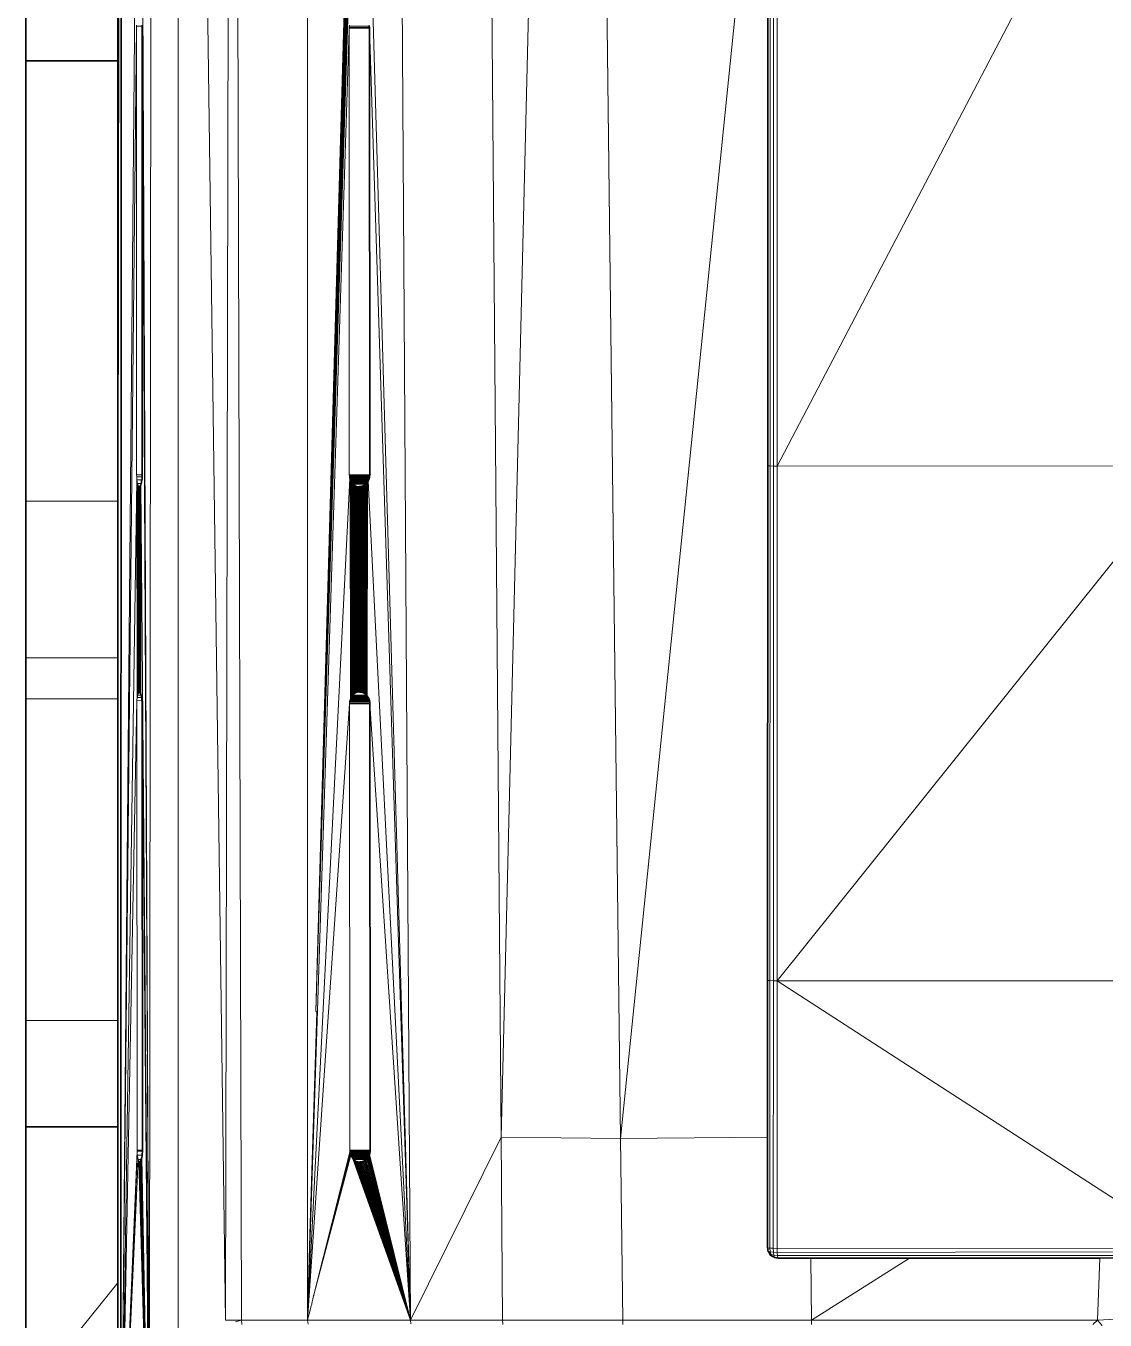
# Model space of a CAD drawing. Header units: inches. Extents: x 1 to 101, y 1 to 36.
# Drawn here: x 77.55 to 82.14, y 9.95 to 15.46 of the extents above; entities that cross this region are included whole.
import ezdxf

# ---------------------------------------------------------------- set-up
doc = ezdxf.new("R2010")
doc.units = ezdxf.units.IN
doc.header["$MEASUREMENT"] = 0
doc.layers.add('Default', color=7, linetype='Continuous')

msp = doc.modelspace()

# ---------------------------------------------------------------- linework, layer by layer
at = {"layer": 'Default', "color": 8, "lineweight": 0, "true_color": 0x7b7b7b, "transparency": 33554687}
for p, q in [((78.0745, 9.2099), (78.0899, 24.8144)), ((78.1973, 24.8144), (78.1974, 9.0087))]:
    msp.add_line(p, q, dxfattribs=at).dxf.unprotected_set("ltscale", 0)
at = {"layer": 'Default', "color": 251, "lineweight": 0, "true_color": 0x676767, "transparency": 33554687}
for p, q in [((78.0899, 24.8144), (78.0745, 9.2099)), ((78.0745, 9.2099), (78.0432, 16.4043)), ((78.0432, 16.4043), (78.0745, 9.2099)), ((78.0437, 15.4621), (78.0434, 15.4667)), ((78.0434, 13.5523), (78.0443, 15.4523)), ((78.0434, 13.5523), (78.0443, 15.4523)), ((78.0443, 15.4523), (78.0437, 15.4621)), ((78.0745, 9.2099), (78.0443, 15.4523)), ((78.0443, 15.4523), (78.0745, 9.2099)), ((78.0443, 15.4523), (78.0745, 9.2099)), ((78.0374, 12.6217), (78.0375, 13.5094)), ((78.0375, 13.5094), (78.0391, 13.5157)), ((78.0375, 13.5094), (78.0391, 13.5157)), ((78.0745, 9.2099), (78.0375, 13.5094)), ((78.0375, 13.5094), (78.0745, 9.2099)), ((78.0745, 9.2099), (78.0375, 13.5094)), ((78.0391, 13.5157), (78.0407, 13.5183)), ((78.0391, 13.5157), (78.0407, 13.5183)), ((78.0407, 13.5212), (78.0415, 13.5271)), ((78.0407, 13.5212), (78.0415, 13.5271)), ((78.0407, 13.5183), (78.0407, 13.5212)), ((78.0407, 13.5183), (78.0407, 13.5212)), ((78.0415, 13.5271), (78.0425, 13.529)), ((78.0415, 13.5271), (78.0425, 13.529)), ((78.042, 13.5303), (78.0434, 13.5336)), ((78.042, 13.5303), (78.0434, 13.5336)), ((78.0425, 13.529), (78.042, 13.5303)), ((78.0425, 13.529), (78.042, 13.5303)), ((78.0432, 13.5442), (78.0434, 13.5459)), ((78.0432, 13.5442), (78.0434, 13.5459)), ((78.0434, 13.5336), (78.0432, 13.5442)), ((78.0434, 13.5336), (78.0432, 13.5442)), ((78.0434, 13.5459), (78.0434, 13.5523)), ((78.0434, 13.5459), (78.0434, 13.5523)), ((78.0386, 12.6177), (78.0374, 12.6217)), ((78.0396, 12.6147), (78.0386, 12.6177)), ((78.0399, 12.6136), (78.0396, 12.6147)), ((78.0409, 12.6084), (78.0399, 12.6136)), ((78.0417, 12.6042), (78.0409, 12.6084)), ((78.0419, 12.6024), (78.0417, 12.6042)), ((78.0427, 12.5924), (78.0419, 12.6024)), ((78.0435, 12.5823), (78.0427, 12.5924)), ((78.0435, 12.5773), (78.0435, 12.5823)), ((78.0437, 12.5543), (78.0435, 12.5773)), ((78.0745, 9.0087), (78.0437, 12.5543))]:
    msp.add_line(p, q, dxfattribs=at).dxf.unprotected_set("ltscale", 0)
at = {"layer": 'Default', "color": 7, "lineweight": 15, "ltscale": 5.289577, "transparency": 33554687}
for p, q in [((78.0745, 9.2099), (78.0899, 24.8144)), ((78.1973, 24.8144), (78.1974, 9.0087)), ((78.3979, 9.9536), (78.4276, 24.8144)), ((78.4662, 9.9537), (78.4276, 24.8144)), ((78.7484, 24.8144), (78.7475, 9.9537)), ((79.1856, 9.9537), (79.0932, 24.8144)), ((79.572, 10.7327), (79.4587, 24.8144)), ((79.9126, 24.8144), (80.0804, 10.7274)), ((80.7168, 16.9472), (80.7168, 13.5901)), ((80.7308, 16.9472), (80.7309, 13.5898)), ((80.7471, 13.5898), (80.7469, 16.9472)), ((80.0804, 10.7274), (80.7074, 16.8838)), ((80.7074, 16.8838), (80.7084, 13.5905)), ((78.0194, 16.41), (77.9535, 9.0087)), ((78.0745, 9.2099), (78.0432, 16.4043)), ((78.9279, 16.4057), (78.7833, 11.2692)), ((78.7833, 11.2692), (78.9298, 16.4016)), ((78.932, 16.3978), (78.7833, 11.2692)), ((78.9345, 16.3942), (78.7833, 11.2692)), ((78.7833, 11.2692), (78.9373, 16.3909)), ((78.9403, 16.3879), (78.7833, 11.2692)), ((78.9436, 16.3852), (78.7833, 11.2692)), ((78.9471, 16.3829), (78.7833, 11.2692)), ((79.1856, 9.9537), (79.0014, 16.3966)), ((77.9535, 9.0087), (78.0193, 15.462)), ((78.0193, 15.462), (78.0196, 15.4667)), ((78.0437, 15.4621), (78.0193, 15.462)), ((78.0202, 13.5523), (78.0193, 15.462)), ((78.0443, 15.4523), (78.0745, 9.2099)), ((78.7475, 9.9537), (78.9243, 15.4466)), ((78.9245, 15.4573), (78.9243, 15.4513)), ((79.0112, 15.4523), (78.9243, 15.4513)), ((78.9243, 15.4466), (78.9243, 15.4513)), ((78.9243, 15.4466), (78.9255, 13.5523)), ((78.9251, 15.462), (78.9245, 15.4573)), ((78.9245, 15.4573), (79.0109, 15.4573)), ((78.926, 15.4667), (78.9251, 15.462)), ((78.9251, 15.462), (79.0103, 15.462)), ((79.0112, 15.4523), (79.1856, 9.9537)), ((80.7084, 13.5905), (80.7069, 13.5909)), ((80.7077, 11.3997), (80.7084, 13.5905)), ((80.7084, 13.5905), (80.7168, 13.5901)), ((80.7164, 11.399), (80.7168, 13.5901)), ((80.7168, 13.5901), (80.7309, 13.5898)), ((80.7307, 11.3986), (80.7309, 13.5898)), ((80.7309, 13.5898), (80.7471, 13.5898)), ((80.7471, 13.5898), (82.5046, 13.5904)), ((80.7471, 11.3985), (80.7471, 13.5898)), ((78.0212, 13.5307), (77.9535, 9.0087)), ((78.0204, 13.5442), (78.0202, 13.5523)), ((78.0202, 13.5523), (78.0434, 13.5523)), ((78.0212, 13.5307), (78.0204, 13.5442)), ((78.0204, 13.5442), (78.0432, 13.5442)), ((78.0238, 13.5159), (78.0212, 13.5307)), ((78.0212, 13.5307), (78.042, 13.5303)), ((78.0226, 12.6043), (78.0212, 13.5307)), ((78.0284, 13.5044), (78.0238, 13.5159)), ((78.0238, 13.5159), (78.0391, 13.5157)), ((78.0246, 12.6148), (78.0238, 13.5159)), ((78.0272, 12.6225), (78.0284, 13.5044)), ((78.0327, 13.5026), (78.0284, 13.5044)), ((78.0327, 13.5026), (78.031, 12.6271)), ((78.0334, 12.6271), (78.0327, 13.5026)), ((78.0374, 12.6217), (78.0345, 13.5038)), ((78.0374, 12.6217), (78.0375, 13.5094)), ((78.0745, 9.2099), (78.0375, 13.5094)), ((78.9282, 13.535), (78.7475, 9.9537)), ((78.9255, 13.5523), (78.9257, 13.5474)), ((78.9255, 13.5523), (79.0124, 13.5523)), ((78.9257, 13.5474), (78.9261, 13.5442)), ((78.9257, 13.5474), (79.0122, 13.5474)), ((78.9261, 13.5442), (78.9269, 13.5395)), ((78.9261, 13.5442), (79.0118, 13.5442)), ((78.9269, 13.5395), (78.9282, 13.535)), ((78.9269, 13.5395), (79.0109, 13.5395)), ((78.9282, 13.535), (78.9298, 13.5307)), ((78.9282, 13.535), (79.0097, 13.535)), ((78.9298, 13.5307), (78.9317, 13.5266)), ((78.931, 12.6003), (78.9298, 13.5307)), ((78.9298, 13.5307), (79.0081, 13.5307)), ((78.933, 12.6043), (78.9317, 13.5266)), ((78.9317, 13.5266), (78.9339, 13.5228)), ((78.9317, 13.5266), (79.0062, 13.5266)), ((78.9353, 12.6081), (78.9339, 13.5228)), ((78.9339, 13.5228), (78.9364, 13.5192)), ((78.9339, 13.5228), (79.004, 13.5228)), ((78.9379, 12.6116), (78.9364, 13.5192)), ((78.9364, 13.5192), (78.9392, 13.5159)), ((78.9364, 13.5192), (79.0014, 13.5192)), ((78.9392, 13.5159), (78.9422, 13.5129)), ((78.9408, 12.6148), (78.9392, 13.5159)), ((78.9392, 13.5159), (78.9987, 13.5159)), ((78.9439, 12.6177), (78.9422, 13.5129)), ((78.9422, 13.5129), (78.9455, 13.5102)), ((78.9422, 13.5129), (78.9956, 13.5129)), ((78.9472, 12.6203), (78.9455, 13.5102)), ((78.9455, 13.5102), (78.949, 13.5079)), ((78.9508, 12.6225), (78.949, 13.5079)), ((78.949, 13.5079), (78.9527, 13.506)), ((78.9545, 12.6243), (78.9527, 13.506)), ((78.9527, 13.506), (78.9565, 13.5044)), ((78.9565, 13.5044), (78.9606, 13.5033)), ((78.9584, 12.6257), (78.9565, 13.5044)), ((78.9606, 13.5033), (78.9647, 13.5026)), ((78.9625, 12.6267), (78.9606, 13.5033)), ((78.9647, 13.5026), (78.969, 13.5023)), ((78.9653, 12.6271), (78.9647, 13.5026)), ((78.9696, 12.6273), (78.969, 13.5023)), ((78.9733, 13.5026), (78.9738, 12.6271)), ((78.976, 13.503), (78.978, 12.6264)), ((78.9801, 13.504), (78.982, 12.6253)), ((78.984, 13.5054), (78.9859, 12.6237)), ((78.9878, 13.5072), (78.9896, 12.6218)), ((78.9913, 13.5094), (78.993, 12.6194)), ((78.9947, 13.512), (78.9963, 12.6168)), ((78.9978, 13.5149), (78.9984, 12.6148)), ((79.0006, 13.5181), (79.0012, 12.6116)), ((79.0032, 13.5216), (79.0012, 12.6116)), ((79.1856, 9.9537), (79.0056, 13.5253)), ((77.5487, 13.4408), (77.9399, 13.4408)), ((77.9399, 12.7726), (77.5487, 12.7726)), ((78.0246, 12.6148), (78.0272, 12.6225)), ((78.0272, 12.6225), (78.031, 12.6271)), ((78.0272, 12.6225), (78.0374, 12.6217)), ((78.0272, 12.6225), (78.0368, 12.6225)), ((78.9472, 12.6203), (78.9439, 12.6177)), ((78.9508, 12.6225), (78.9472, 12.6203)), ((78.9545, 12.6243), (78.9508, 12.6225)), ((78.9584, 12.6257), (78.9545, 12.6243)), ((78.9625, 12.6267), (78.9584, 12.6257)), ((78.9653, 12.6271), (78.9625, 12.6267)), ((78.9696, 12.6273), (78.9653, 12.6271)), ((77.9399, 12.5992), (77.5487, 12.5992)), ((77.9535, 9.0087), (78.0212, 12.5917)), ((78.0212, 12.5917), (78.0226, 12.6043)), ((78.0212, 12.5917), (78.0427, 12.5924)), ((78.0219, 10.6773), (78.0212, 12.5917)), ((78.0226, 12.6043), (78.0246, 12.6148)), ((78.0226, 12.6043), (78.0417, 12.6042)), ((78.0246, 12.6148), (78.0396, 12.6147)), ((78.7475, 9.9537), (78.9261, 12.5773)), ((78.9263, 12.5823), (78.9261, 12.5773)), ((78.9261, 12.5773), (78.9274, 10.6773)), ((79.013, 12.5773), (78.9261, 12.5773)), ((78.9269, 12.587), (78.9263, 12.5823)), ((78.9263, 12.5823), (79.0128, 12.5823)), ((78.9279, 12.5917), (78.9269, 12.587)), ((78.9269, 12.587), (79.0122, 12.587)), ((78.9293, 12.5961), (78.9279, 12.5917)), ((78.9279, 12.5917), (79.0112, 12.5917)), ((78.931, 12.6003), (78.9293, 12.5961)), ((78.9293, 12.5961), (79.0098, 12.5961)), ((78.933, 12.6043), (78.931, 12.6003)), ((78.931, 12.6003), (79.0081, 12.6003)), ((78.9353, 12.6081), (78.933, 12.6043)), ((78.933, 12.6043), (79.0062, 12.6043)), ((78.9379, 12.6116), (78.9353, 12.6081)), ((78.9353, 12.6081), (79.0038, 12.6081)), ((78.9408, 12.6148), (78.9379, 12.6116)), ((78.9379, 12.6116), (79.0012, 12.6116)), ((78.9439, 12.6177), (78.9408, 12.6148)), ((78.9408, 12.6148), (78.9984, 12.6148)), ((79.1856, 9.9537), (79.013, 12.5773)), ((78.0437, 12.5543), (78.0745, 9.0087)), ((80.706, 11.4004), (80.7077, 11.3997)), ((80.7077, 11.3997), (80.7079, 10.2609)), ((80.7164, 11.399), (80.7077, 11.3997)), ((80.7307, 11.3986), (80.7164, 11.399)), ((80.7164, 11.399), (80.7164, 10.26)), ((80.7307, 11.3986), (80.73, 10.2594)), ((80.7471, 11.3985), (80.7307, 11.3986)), ((80.747, 10.2592), (80.7471, 11.3985)), ((82.5046, 11.3985), (80.7471, 11.3985)), ((78.7868, 11.2651), (78.7574, 10.3195)), ((78.7868, 11.2651), (78.7833, 11.2692)), ((77.9398, 11.2296), (77.5487, 11.2288)), ((79.572, 10.7327), (79.1856, 9.9537)), ((80.0804, 10.7274), (79.572, 10.7327)), ((79.5782, 9.9537), (79.572, 10.7327)), ((80.0804, 10.7274), (80.706, 10.7319)), ((80.0896, 9.9537), (80.0804, 10.7274)), ((78.0219, 10.6724), (77.9535, 9.0087)), ((78.023, 10.6557), (77.9535, 9.0087)), ((77.9535, 9.0087), (78.0263, 10.6379)), ((78.0219, 10.6724), (78.0219, 10.6773)), ((78.0219, 10.6773), (78.0446, 10.6773)), ((78.023, 10.6557), (78.0219, 10.6724)), ((78.0219, 10.6724), (78.0446, 10.6724)), ((78.0263, 10.6379), (78.023, 10.6557)), ((78.023, 10.6557), (78.0434, 10.6554)), ((78.03, 10.6294), (78.0263, 10.6379)), ((78.0263, 10.6379), (78.04, 10.637)), ((78.04, 10.637), (78.0745, 9.0087)), ((78.0745, 9.0087), (78.0422, 10.6466)), ((78.928, 10.6692), (78.7755, 10.0665)), ((78.9288, 10.6645), (78.7755, 10.0665)), ((78.9301, 10.66), (78.7755, 10.0665)), ((78.7755, 10.0665), (78.9316, 10.6557)), ((78.9274, 10.6773), (78.9276, 10.6724)), ((78.9274, 10.6773), (79.0143, 10.6773)), ((78.9276, 10.6724), (78.928, 10.6692)), ((78.9276, 10.6724), (79.0141, 10.6724)), ((78.928, 10.6692), (78.9288, 10.6645)), ((78.928, 10.6692), (79.0137, 10.6692)), ((78.9288, 10.6645), (78.9301, 10.66)), ((78.9288, 10.6645), (79.0128, 10.6645)), ((78.9301, 10.66), (78.9316, 10.6557)), ((78.9301, 10.66), (79.0116, 10.66)), ((78.9316, 10.6557), (78.9336, 10.6516)), ((78.9316, 10.6557), (79.01, 10.6557)), ((78.9336, 10.6516), (78.9358, 10.6478)), ((78.9336, 10.6516), (79.0081, 10.6516)), ((78.9358, 10.6478), (78.9383, 10.6442)), ((78.9358, 10.6478), (79.0058, 10.6478)), ((78.9383, 10.6442), (78.9411, 10.6409)), ((78.9383, 10.6442), (79.0033, 10.6442)), ((78.9411, 10.6409), (79.1856, 9.9537)), ((78.9411, 10.6409), (78.9441, 10.6379)), ((78.9411, 10.6409), (79.0006, 10.6409)), ((78.9441, 10.6379), (79.1856, 9.9537)), ((78.9441, 10.6379), (78.9474, 10.6352)), ((78.9441, 10.6379), (78.9975, 10.6379)), ((78.9474, 10.6352), (79.1856, 9.9537)), ((78.9474, 10.6352), (78.9509, 10.6329)), ((78.9932, 10.6344), (79.1856, 9.9537)), ((78.9965, 10.637), (79.1856, 9.9537)), ((78.9997, 10.6399), (79.1856, 9.9537)), ((79.0025, 10.6431), (79.1856, 9.9537)), ((79.0051, 10.6466), (79.1856, 9.9537)), ((79.0074, 10.6503), (79.1856, 9.9537)), ((79.0095, 10.6543), (79.1856, 9.9537)), ((79.1856, 9.9537), (79.0112, 10.6586)), ((78.0344, 10.6276), (78.03, 10.6294)), ((78.03, 10.6294), (78.0362, 10.6294)), ((78.03, 10.6294), (78.0745, 9.0087)), ((78.0344, 10.6276), (78.0745, 9.0087)), ((78.0745, 9.0087), (78.0372, 10.6304)), ((78.9509, 10.6329), (79.1856, 9.9537)), ((78.9509, 10.6329), (78.9546, 10.631)), ((78.9546, 10.631), (79.1856, 9.9537)), ((78.9546, 10.631), (78.9584, 10.6294)), ((78.9584, 10.6294), (79.1856, 9.9537)), ((78.9584, 10.6294), (78.9624, 10.6283)), ((78.9624, 10.6283), (79.1856, 9.9537)), ((78.9624, 10.6283), (78.9666, 10.6276)), ((78.9666, 10.6276), (79.1856, 9.9537)), ((78.9666, 10.6276), (78.9709, 10.6273)), ((78.9709, 10.6273), (79.1856, 9.9537)), ((78.9751, 10.6276), (79.1856, 9.9537)), ((78.9779, 10.628), (79.1856, 9.9537)), ((79.1856, 9.9537), (78.982, 10.629)), ((78.9859, 10.6304), (79.1856, 9.9537)), ((79.1856, 9.9537), (78.9896, 10.6322)), ((78.7475, 9.9537), (78.7575, 10.3184)), ((78.7575, 10.3184), (78.7574, 10.3195)), ((80.7079, 10.2609), (80.7164, 10.26)), ((80.7177, 10.2448), (80.7164, 10.26)), ((80.7164, 10.26), (80.73, 10.2594)), ((80.73, 10.2594), (80.7308, 10.2427)), ((80.73, 10.2594), (80.747, 10.2592)), ((82.5046, 10.2604), (80.747, 10.2592)), ((80.747, 10.2592), (80.7474, 10.2421)), ((80.7113, 10.2441), (80.7177, 10.2448)), ((80.7217, 10.2334), (80.7177, 10.2448)), ((80.7177, 10.2448), (80.7308, 10.2427)), ((80.7191, 10.2305), (80.7217, 10.2334)), ((80.7331, 10.2295), (80.7217, 10.2334)), ((80.7308, 10.2427), (80.7331, 10.2295)), ((80.7308, 10.2427), (80.7474, 10.2421)), ((80.7331, 10.2295), (80.7327, 10.2227)), ((80.7495, 10.2193), (80.7327, 10.2227)), ((80.7483, 10.2281), (80.7331, 10.2295)), ((80.7474, 10.2421), (82.5048, 10.2439)), ((80.7474, 10.2421), (80.7483, 10.2281)), ((80.7483, 10.2281), (82.5053, 10.2294)), ((80.7483, 10.2281), (80.7495, 10.2193)), ((80.7495, 10.2193), (82.5062, 10.2204)), ((80.751, 10.217), (80.7495, 10.2193)), ((80.8903, 10.2171), (80.8935, 9.9537)), ((82.1105, 9.9538), (82.1208, 10.218)), ((77.5487, 9.6289), (77.9399, 10.1121)), ((78.7654, 10.0257), (78.7671, 10.0307)), ((78.7671, 10.0326), (78.7684, 10.0356)), ((78.7671, 10.0326), (78.7671, 10.0307)), ((78.7684, 10.0377), (78.77, 10.0421)), ((78.7684, 10.0377), (78.7684, 10.0356)), ((78.7705, 10.0439), (78.77, 10.0421)), ((78.7705, 10.0462), (78.7731, 10.0552)), ((78.7705, 10.0462), (78.7705, 10.0439)), ((78.774, 10.0587), (78.7731, 10.0567)), ((78.7731, 10.0567), (78.7736, 10.0578)), ((78.7731, 10.0552), (78.7731, 10.0567)), ((78.7736, 10.0578), (78.774, 10.0603)), ((78.774, 10.0603), (78.7755, 10.0649)), ((78.774, 10.0603), (78.774, 10.0587)), ((78.7755, 10.0665), (78.7755, 10.0649)), ((78.7475, 9.9537), (78.7616, 10.0075)), ((78.7616, 10.0103), (78.7654, 10.0221)), ((78.7616, 10.0075), (78.7616, 10.0103)), ((78.7654, 10.0257), (78.7654, 10.0221)), ((83.3153, 10.0235), (82.1105, 9.9538)), ((78.4662, 9.9537), (78.3979, 9.9536)), ((78.4413, 9.9466), (78.4662, 9.9537)), ((78.7475, 9.9537), (78.4662, 9.9537)), ((78.4662, 9.9537), (78.4681, 9.9353)), ((79.1856, 9.9537), (78.7475, 9.9537)), ((78.751, 9.9368), (78.7475, 9.9537)), ((79.5782, 9.9537), (79.1856, 9.9537)), ((79.1856, 9.9537), (79.1869, 9.9379)), ((80.0896, 9.9537), (79.5782, 9.9537)), ((79.5782, 9.9537), (79.5791, 9.9353)), ((80.8935, 9.9537), (80.0896, 9.9537)), ((80.09, 9.9353), (80.0896, 9.9537)), ((82.1105, 9.9538), (80.8935, 9.9537)), ((80.8935, 9.9537), (80.8937, 9.9353)), ((82.091, 9.935), (82.1105, 9.9538)), ((82.1105, 9.9538), (82.1306, 9.9308))]:
    msp.add_line(p, q, dxfattribs=at)
at = {"layer": 'Default', "color": 252, "lineweight": 0, "true_color": 0x909090, "transparency": 33554687}
for p, q in [((78.1974, 9.0087), (78.1973, 24.8144)), ((78.1973, 24.8144), (78.3979, 9.9536))]:
    msp.add_line(p, q, dxfattribs=at).dxf.unprotected_set("ltscale", 0)
at = {"layer": 'Default', "color": 252, "lineweight": 0, "true_color": 0x919191, "transparency": 33554687}
for p, q in [((78.3979, 9.9536), (78.1973, 24.8144)), ((78.4276, 24.8144), (78.3979, 9.9536))]:
    msp.add_line(p, q, dxfattribs=at).dxf.unprotected_set("ltscale", 0)
at = {"layer": 'Default', "color": 253, "lineweight": 0, "true_color": 0x9e9e9e, "transparency": 33554687}
for p, q in [((78.3979, 9.9536), (78.4276, 24.8144)), ((78.4276, 24.8144), (78.4662, 9.9537)), ((78.4662, 9.9537), (78.3979, 9.9536))]:
    msp.add_line(p, q, dxfattribs=at).dxf.unprotected_set("ltscale", 0)
at = {"layer": 'Default', "color": 253, "lineweight": 0, "true_color": 0xa3a3a3, "transparency": 33554687}
for p, q in [((78.4662, 9.9537), (78.4276, 24.8144)), ((78.7484, 24.8144), (78.7475, 9.9537)), ((78.7475, 9.9537), (78.7484, 24.8144)), ((78.9279, 16.4057), (78.7833, 11.2692)), ((77.5487, 12.7726), (77.5487, 13.4408)), ((77.5487, 13.4408), (77.9399, 13.4408)), ((77.9399, 13.4408), (77.9399, 12.7726)), ((77.9399, 12.7726), (77.5487, 12.7726)), ((78.7868, 11.2651), (78.7574, 10.3195)), ((78.7833, 11.2692), (78.7868, 11.2651)), ((77.5487, 10.7771), (77.9398, 10.7771)), ((77.5487, 9.6289), (77.5487, 10.7771)), ((77.9398, 10.7771), (77.9399, 10.1121)), ((78.7575, 10.3184), (78.7475, 9.9537)), ((78.7574, 10.3195), (78.7575, 10.3184)), ((77.9399, 10.1121), (77.5487, 9.6289)), ((77.5487, 9.6289), (77.9399, 10.1121)), ((77.9399, 10.1121), (77.9399, 9.6289)), ((78.7475, 9.9537), (78.4662, 9.9537))]:
    msp.add_line(p, q, dxfattribs=at).dxf.unprotected_set("ltscale", 0)
at = {"layer": 'Default', "color": 9, "lineweight": 0, "true_color": 0xb8b8b8, "transparency": 33554687}
for p, q in [((79.0932, 24.8144), (79.1856, 9.9537)), ((79.0932, 24.8144), (79.1856, 9.9537)), ((79.0014, 16.3966), (79.1856, 9.9537)), ((79.1856, 9.9537), (79.0014, 16.3966)), ((79.1856, 9.9537), (79.0014, 16.3966)), ((79.0014, 16.3966), (79.1856, 9.9537)), ((79.0103, 15.462), (79.0105, 15.4651)), ((79.0103, 15.462), (79.0105, 15.4651)), ((79.0106, 15.4605), (79.0103, 15.462)), ((79.0106, 15.4605), (79.0103, 15.462)), ((79.0107, 15.4589), (79.0106, 15.4605)), ((79.0107, 15.4589), (79.0106, 15.4605)), ((79.0109, 15.4573), (79.0107, 15.4589)), ((79.0109, 15.4573), (79.0107, 15.4589)), ((79.011, 15.4548), (79.0109, 15.4573)), ((79.011, 15.4548), (79.0109, 15.4573)), ((79.0111, 15.4536), (79.011, 15.4548)), ((79.0111, 15.4536), (79.011, 15.4548)), ((79.0112, 15.4523), (79.0111, 15.4536)), ((79.0112, 15.4523), (79.0111, 15.4536)), ((79.1856, 9.9537), (79.0112, 15.4523)), ((79.1856, 9.9537), (79.0112, 15.4523))]:
    msp.add_line(p, q, dxfattribs=at).dxf.unprotected_set("ltscale", 0)
at = {"layer": 'Default', "color": 9, "lineweight": 0, "true_color": 0xc4c4c4, "transparency": 33554687}
for p, q in [((79.1856, 9.9537), (79.0932, 24.8144)), ((79.4587, 24.8144), (79.572, 10.7327)), ((79.572, 10.7327), (79.1856, 9.9537)), ((79.1856, 9.9537), (79.572, 10.7327)), ((79.572, 10.7327), (79.5782, 9.9537)), ((79.5782, 9.9537), (79.1856, 9.9537))]:
    msp.add_line(p, q, dxfattribs=at).dxf.unprotected_set("ltscale", 0)
at = {"layer": 'Default', "color": 9, "lineweight": 0, "true_color": 0xcacaca, "transparency": 33554687}
for p, q in [((79.572, 10.7327), (79.4587, 24.8144)), ((79.9126, 24.8144), (79.572, 10.7327)), ((80.7471, 13.5898), (80.7469, 16.9472)), ((82.5046, 16.9472), (80.7471, 13.5898)), ((82.5046, 10.2604), (80.7471, 11.3985)), ((80.7471, 11.3985), (82.5046, 11.3985))]:
    msp.add_line(p, q, dxfattribs=at).dxf.unprotected_set("ltscale", 0)
at = {"layer": 'Default', "color": 9, "lineweight": 0, "true_color": 0xcbcbcb, "transparency": 33554687}
for p, q in [((79.572, 10.7327), (79.9126, 24.8144)), ((79.9126, 24.8144), (80.0804, 10.7274)), ((80.0804, 10.7274), (79.9126, 24.8144)), ((80.7168, 16.9472), (80.7168, 13.5901)), ((80.7471, 13.5898), (82.5046, 16.9472)), ((80.7074, 16.8838), (80.0804, 10.7274)), ((80.0804, 10.7274), (80.7074, 16.8838)), ((80.7074, 16.8838), (80.7069, 13.5909)), ((80.7084, 13.5905), (80.7074, 16.8838)), ((77.5487, 13.4408), (77.5487, 15.3154)), ((77.5487, 15.3154), (77.9399, 15.3154)), ((77.9399, 15.3154), (77.9399, 13.4408)), ((80.7069, 13.5909), (80.706, 11.4004)), ((80.7168, 13.5901), (80.7084, 13.5905)), ((80.7471, 11.3985), (82.5046, 13.5904)), ((80.7471, 13.5898), (82.5046, 13.5904)), ((82.5046, 13.5904), (80.7471, 11.3985)), ((82.5046, 13.5904), (80.7471, 13.5898)), ((80.7471, 11.3985), (80.7471, 13.5898)), ((77.9399, 13.4408), (77.5487, 13.4408)), ((77.5487, 12.5992), (77.9399, 12.5992)), ((77.5487, 11.2288), (77.5487, 12.5992)), ((77.9399, 12.5992), (77.9398, 11.2296)), ((80.706, 11.4004), (80.706, 10.7319)), ((80.7079, 10.2609), (80.7077, 11.3997)), ((80.7077, 11.3997), (80.7164, 11.399)), ((80.7164, 11.399), (80.7164, 10.26)), ((80.73, 10.2594), (80.7307, 11.3986)), ((80.7307, 11.3986), (80.7471, 11.3985)), ((80.747, 10.2592), (80.7471, 11.3985)), ((80.7471, 11.3985), (80.747, 10.2592)), ((82.5046, 11.3985), (80.7471, 11.3985)), ((80.7471, 11.3985), (82.5046, 10.2604)), ((77.9398, 11.2296), (77.5487, 11.2288)), ((77.5487, 11.2288), (77.9398, 11.2296)), ((77.5487, 10.7771), (77.5487, 11.2288)), ((77.9398, 11.2296), (77.9398, 10.7771)), ((77.9398, 10.7771), (77.5487, 10.7771)), ((79.5782, 9.9537), (79.572, 10.7327)), ((79.572, 10.7327), (80.0804, 10.7274)), ((80.0804, 10.7274), (79.572, 10.7327)), ((80.0804, 10.7274), (80.706, 10.7319)), ((80.706, 10.7319), (80.0804, 10.7274)), ((80.0804, 10.7274), (80.0896, 9.9537)), ((80.0896, 9.9537), (80.0804, 10.7274)), ((80.706, 10.7319), (80.706, 10.262)), ((80.706, 10.262), (80.7079, 10.2609)), ((80.7079, 10.2609), (80.7077, 10.2534)), ((80.7077, 10.2534), (80.7094, 10.2448)), ((80.7164, 10.26), (80.7079, 10.2609)), ((80.747, 10.2592), (80.73, 10.2594)), ((82.5046, 10.2604), (80.747, 10.2592)), ((80.7094, 10.2448), (80.7113, 10.2441)), ((80.7113, 10.2441), (80.714, 10.2379)), ((80.714, 10.2379), (80.7191, 10.2305)), ((80.7191, 10.2305), (80.7269, 10.225)), ((80.7269, 10.225), (80.7327, 10.2227)), ((80.7327, 10.2227), (80.7337, 10.2206)), ((80.7337, 10.2206), (80.751, 10.217)), ((80.751, 10.217), (80.8903, 10.2171)), ((80.8903, 10.2171), (81.3106, 10.2174)), ((80.8903, 10.2171), (80.8935, 9.9537)), ((80.8935, 9.9537), (80.8903, 10.2171)), ((80.8935, 9.9537), (81.3106, 10.2174)), ((81.3106, 10.2174), (80.8935, 9.9537)), ((81.3106, 10.2174), (82.1208, 10.218)), ((82.1105, 9.9538), (82.1208, 10.218)), ((82.1208, 10.218), (82.1105, 9.9538)), ((82.1208, 10.218), (82.5071, 10.2183)), ((82.1105, 9.9538), (83.3153, 10.0235)), ((83.3153, 10.0235), (82.1105, 9.9538)), ((80.0896, 9.9537), (79.5782, 9.9537)), ((80.8935, 9.9537), (80.0896, 9.9537)), ((82.1105, 9.9538), (80.8935, 9.9537)), ((82.1306, 9.9308), (82.1105, 9.9538))]:
    msp.add_line(p, q, dxfattribs=at).dxf.unprotected_set("ltscale", 0)
at = {"layer": 'Default', "color": 254, "lineweight": 0, "true_color": 0xcccccc, "transparency": 33554687}
for p, q in [((77.9399, 13.4408), (77.9551, 24.5661)), ((77.9551, 24.5661), (77.9535, 9.0087)), ((77.5487, 15.3154), (77.5487, 18.1951)), ((77.9399, 18.1951), (77.9399, 15.3154)), ((77.9399, 15.3154), (77.5487, 15.3154)), ((77.9399, 12.7726), (77.9399, 13.4408)), ((77.9399, 12.5992), (77.9399, 12.7726)), ((77.9398, 11.2296), (77.9399, 12.5992)), ((77.9398, 10.7771), (77.9398, 11.2296)), ((77.9399, 10.1121), (77.9398, 10.7771)), ((77.9399, 9.6289), (77.9399, 10.1121))]:
    msp.add_line(p, q, dxfattribs=at).dxf.unprotected_set("ltscale", 0)
at = {"layer": 'Default', "color": 253, "lineweight": 0, "true_color": 0xa8a8a8, "transparency": 33554687}
for p, q in [((77.9551, 24.5661), (77.9399, 13.4408)), ((77.9399, 15.3154), (77.9399, 18.1951)), ((77.9399, 13.4408), (77.9399, 15.3154))]:
    msp.add_line(p, q, dxfattribs=at).dxf.unprotected_set("ltscale", 0)
at = {"layer": 'Default', "color": 7, "lineweight": 35, "ltscale": 5.289577, "transparency": 33554687}
for p, q in [((77.9399, 13.4408), (77.9551, 24.5661)), ((77.9551, 24.5661), (77.9535, 9.0087)), ((77.5487, 15.3154), (77.5487, 18.1951)), ((77.9399, 15.3154), (77.9399, 18.1951)), ((80.7074, 16.8838), (80.7069, 13.5909)), ((78.0434, 15.4667), (78.0437, 15.4621)), ((78.0443, 15.4523), (78.0434, 13.5523)), ((78.0437, 15.4621), (78.0443, 15.4523)), ((79.0103, 15.462), (79.0105, 15.4651)), ((79.0106, 15.4605), (79.0103, 15.462)), ((79.0107, 15.4589), (79.0106, 15.4605)), ((79.0107, 15.4589), (79.0109, 15.4573)), ((79.011, 15.4548), (79.0109, 15.4573)), ((79.0111, 15.4536), (79.011, 15.4548)), ((79.0112, 15.4523), (79.0111, 15.4536)), ((79.0124, 13.5523), (79.0112, 15.4523)), ((77.5487, 15.3154), (77.9399, 15.3154)), ((77.5487, 15.3154), (77.5487, 13.4408)), ((77.9399, 15.3154), (77.9399, 13.4408)), ((80.7069, 13.5909), (80.706, 11.4004)), ((78.0345, 13.5038), (78.0327, 13.5026)), ((78.0375, 13.5094), (78.0345, 13.5038)), ((78.0391, 13.5157), (78.0375, 13.5094)), ((78.0407, 13.5183), (78.0391, 13.5157)), ((78.0415, 13.5271), (78.0407, 13.5212)), ((78.0407, 13.5183), (78.0407, 13.5212)), ((78.0415, 13.5271), (78.0425, 13.529)), ((78.042, 13.5303), (78.0434, 13.5336)), ((78.0425, 13.529), (78.042, 13.5303)), ((78.0432, 13.5442), (78.0434, 13.5459)), ((78.0434, 13.5336), (78.0432, 13.5442)), ((78.0434, 13.5459), (78.0434, 13.5523)), ((78.969, 13.5023), (78.9733, 13.5026)), ((78.9733, 13.5026), (78.976, 13.503)), ((78.976, 13.503), (78.9801, 13.504)), ((78.9801, 13.504), (78.984, 13.5054)), ((78.984, 13.5054), (78.9878, 13.5072)), ((78.9878, 13.5072), (78.9913, 13.5094)), ((78.9913, 13.5094), (78.9947, 13.512)), ((78.9947, 13.512), (78.9956, 13.5129)), ((78.9956, 13.5129), (78.9978, 13.5149)), ((78.9978, 13.5149), (78.9987, 13.5159)), ((78.9987, 13.5159), (79.0006, 13.5181)), ((79.0006, 13.5181), (79.0014, 13.5192)), ((79.0014, 13.5192), (79.0032, 13.5216)), ((79.0032, 13.5216), (79.004, 13.5228)), ((79.004, 13.5228), (79.0056, 13.5253)), ((79.0056, 13.5253), (79.0062, 13.5266)), ((79.0062, 13.5266), (79.0076, 13.5293)), ((79.0076, 13.5293), (79.0081, 13.5307)), ((79.0081, 13.5307), (79.0093, 13.5336)), ((79.0093, 13.5336), (79.0097, 13.535)), ((79.0097, 13.535), (79.0106, 13.538)), ((79.0106, 13.538), (79.0109, 13.5395)), ((79.0109, 13.5395), (79.0116, 13.5426)), ((79.0116, 13.5426), (79.0118, 13.5442)), ((79.0118, 13.5442), (79.0122, 13.5474)), ((79.0122, 13.5474), (79.0124, 13.5523)), ((77.5487, 12.7726), (77.5487, 13.4408)), ((77.9399, 13.4408), (77.9399, 12.7726)), ((77.5487, 12.5992), (77.5487, 12.7726)), ((77.9399, 12.5992), (77.9399, 12.7726)), ((78.031, 12.6271), (78.0334, 12.6271)), ((78.0353, 12.6244), (78.0334, 12.6271)), ((78.0353, 12.6244), (78.0368, 12.6225)), ((78.0368, 12.6225), (78.0374, 12.6217)), ((78.0386, 12.6177), (78.0374, 12.6217)), ((78.9738, 12.6271), (78.9696, 12.6273)), ((78.978, 12.6264), (78.9738, 12.6271)), ((78.982, 12.6253), (78.978, 12.6264)), ((78.9859, 12.6237), (78.982, 12.6253)), ((78.9896, 12.6218), (78.9859, 12.6237)), ((78.993, 12.6194), (78.9896, 12.6218)), ((78.9963, 12.6168), (78.993, 12.6194)), ((77.5487, 12.5992), (77.5487, 11.2288)), ((77.9398, 11.2296), (77.9399, 12.5992)), ((78.0386, 12.6177), (78.0396, 12.6147)), ((78.0396, 12.6147), (78.0399, 12.6136)), ((78.0409, 12.6084), (78.0399, 12.6136)), ((78.0409, 12.6084), (78.0417, 12.6042)), ((78.0417, 12.6042), (78.0419, 12.6024)), ((78.0427, 12.5924), (78.0419, 12.6024)), ((78.0435, 12.5823), (78.0427, 12.5924)), ((78.0435, 12.5823), (78.0435, 12.5773)), ((78.0435, 12.5773), (78.0437, 12.5543)), ((78.9984, 12.6148), (78.9963, 12.6168)), ((78.9994, 12.6138), (78.9984, 12.6148)), ((78.9994, 12.6138), (79.0012, 12.6116)), ((79.0012, 12.6116), (79.0021, 12.6105)), ((79.0038, 12.6081), (79.0021, 12.6105)), ((79.0047, 12.6069), (79.0038, 12.6081)), ((79.0047, 12.6069), (79.0062, 12.6043)), ((79.0062, 12.6043), (79.0069, 12.603)), ((79.0081, 12.6003), (79.0069, 12.603)), ((79.0088, 12.5989), (79.0081, 12.6003)), ((79.0098, 12.5961), (79.0088, 12.5989)), ((79.0104, 12.5946), (79.0098, 12.5961)), ((79.0104, 12.5946), (79.0112, 12.5917)), ((79.0112, 12.5917), (79.0116, 12.5901)), ((79.0122, 12.587), (79.0116, 12.5901)), ((79.0125, 12.5855), (79.0122, 12.587)), ((79.0128, 12.5823), (79.0125, 12.5855)), ((79.013, 12.5773), (79.0128, 12.5823)), ((79.0143, 10.6773), (79.013, 12.5773)), ((78.0437, 12.5543), (78.0446, 10.6773)), ((80.706, 11.4004), (80.706, 10.7319)), ((77.5487, 11.2288), (77.5487, 10.7771)), ((77.9398, 11.2296), (77.9398, 10.7771)), ((77.5487, 10.7771), (77.9398, 10.7771)), ((77.5487, 9.6289), (77.5487, 10.7771)), ((77.9398, 10.7771), (77.9399, 10.1121)), ((80.706, 10.7319), (80.706, 10.262)), ((78.04, 10.637), (78.0372, 10.6304)), ((78.0422, 10.6466), (78.04, 10.637)), ((78.0438, 10.6522), (78.0422, 10.6466)), ((78.0434, 10.6554), (78.0438, 10.6586)), ((78.0438, 10.6522), (78.0434, 10.6554)), ((78.0446, 10.6724), (78.0438, 10.6586)), ((78.0446, 10.6773), (78.0446, 10.6724)), ((78.9896, 10.6322), (78.9932, 10.6344)), ((78.9932, 10.6344), (78.9965, 10.637)), ((78.9965, 10.637), (78.9975, 10.6379)), ((78.9975, 10.6379), (78.9997, 10.6399)), ((78.9997, 10.6399), (79.0006, 10.6409)), ((79.0006, 10.6409), (79.0025, 10.6431)), ((79.0025, 10.6431), (79.0033, 10.6442)), ((79.0033, 10.6442), (79.0051, 10.6466)), ((79.0051, 10.6466), (79.0058, 10.6478)), ((79.0058, 10.6478), (79.0074, 10.6503)), ((79.0074, 10.6503), (79.0081, 10.6516)), ((79.0081, 10.6516), (79.0095, 10.6543)), ((79.0095, 10.6543), (79.01, 10.6557)), ((79.01, 10.6557), (79.0112, 10.6586)), ((79.0112, 10.6586), (79.0116, 10.66)), ((79.0116, 10.66), (79.0125, 10.663)), ((79.0125, 10.663), (79.0128, 10.6645)), ((79.0128, 10.6645), (79.0135, 10.6676)), ((79.0135, 10.6676), (79.0137, 10.6692)), ((79.0137, 10.6692), (79.0141, 10.6724)), ((79.0141, 10.6724), (79.0143, 10.6773)), ((78.0362, 10.6294), (78.0344, 10.6276)), ((78.0372, 10.6304), (78.0362, 10.6294)), ((78.9709, 10.6273), (78.9751, 10.6276)), ((78.9751, 10.6276), (78.9779, 10.628)), ((78.9779, 10.628), (78.982, 10.629)), ((78.982, 10.629), (78.9859, 10.6304)), ((78.9859, 10.6304), (78.9896, 10.6322)), ((80.7079, 10.2609), (80.706, 10.262)), ((80.7079, 10.2609), (80.7077, 10.2534)), ((80.7094, 10.2448), (80.7077, 10.2534)), ((80.7094, 10.2448), (80.7113, 10.2441)), ((80.714, 10.2379), (80.7113, 10.2441)), ((80.7191, 10.2305), (80.714, 10.2379)), ((80.7269, 10.225), (80.7191, 10.2305)), ((80.7269, 10.225), (80.7327, 10.2227)), ((80.7327, 10.2227), (80.7337, 10.2206)), ((80.7337, 10.2206), (80.751, 10.217)), ((80.751, 10.217), (80.8903, 10.2171)), ((80.8903, 10.2171), (81.3106, 10.2174)), ((81.3106, 10.2174), (82.1208, 10.218)), ((82.1208, 10.218), (82.5071, 10.2183)), ((77.9399, 10.1121), (77.9399, 9.6289))]:
    msp.add_line(p, q, dxfattribs=at)
at = {"layer": 'Default', "color": 251, "lineweight": 0, "true_color": 0x626262, "transparency": 33554687}
for p, q in [((77.9535, 9.0087), (77.9551, 24.5661)), ((77.9535, 9.0087), (78.0194, 16.41)), ((78.0194, 16.41), (77.9535, 9.0087)), ((78.0193, 15.462), (77.9535, 9.0087)), ((77.9535, 9.0087), (78.0193, 15.462)), ((78.0196, 15.4667), (78.0193, 15.462)), ((78.0193, 15.462), (78.0202, 13.5523)), ((78.0212, 13.5307), (77.9535, 9.0087)), ((77.9535, 9.0087), (78.0212, 13.5307)), ((78.0202, 13.5523), (78.0204, 13.5442)), ((78.0204, 13.5442), (78.0212, 13.5307)), ((78.0212, 13.5307), (78.0226, 12.6043)), ((78.0246, 12.6148), (78.0238, 13.5159)), ((78.0238, 13.5159), (78.0284, 13.5044)), ((78.0284, 13.5044), (78.0272, 12.6225)), ((78.0272, 12.6225), (78.0284, 13.5044)), ((78.0284, 13.5044), (78.0327, 13.5026)), ((78.0327, 13.5026), (78.031, 12.6271)), ((78.0272, 12.6225), (78.0246, 12.6148)), ((78.031, 12.6271), (78.0272, 12.6225)), ((78.0212, 12.5917), (77.9535, 9.0087)), ((77.9535, 9.0087), (78.0212, 12.5917)), ((78.0226, 12.6043), (78.0212, 12.5917)), ((78.0212, 12.5917), (78.0219, 10.6773)), ((78.0219, 10.6724), (77.9535, 9.0087)), ((77.9535, 9.0087), (78.0263, 10.6379)), ((78.0219, 10.6773), (78.0219, 10.6724)), ((78.0263, 10.6379), (78.03, 10.6294)), ((78.03, 10.6294), (78.0745, 9.0087))]:
    msp.add_line(p, q, dxfattribs=at).dxf.unprotected_set("ltscale", 0)
at = {"layer": 'Default', "color": 8, "lineweight": 0, "true_color": 0x818181, "transparency": 33554687}
for p, q in [((80.7168, 13.5901), (80.7168, 16.9472)), ((80.7308, 16.9472), (80.7309, 13.5898)), ((80.7309, 13.5898), (80.7168, 13.5901))]:
    msp.add_line(p, q, dxfattribs=at).dxf.unprotected_set("ltscale", 0)
at = {"layer": 'Default', "color": 251, "lineweight": 0, "true_color": 0x525252, "transparency": 33554687}
for p, q in [((80.7309, 13.5898), (80.7308, 16.9472)), ((80.7469, 16.9472), (80.7471, 13.5898)), ((80.7307, 11.3986), (80.7309, 13.5898)), ((80.7309, 13.5898), (80.7471, 13.5898)), ((80.7471, 13.5898), (80.7309, 13.5898)), ((80.7471, 13.5898), (80.7471, 11.3985)), ((80.7471, 11.3985), (80.7307, 11.3986))]:
    msp.add_line(p, q, dxfattribs=at).dxf.unprotected_set("ltscale", 0)
at = {"layer": 'Default', "color": 9, "lineweight": 0, "true_color": 0xbfbfbf, "transparency": 33554687}
for p, q in [((78.7833, 11.2692), (78.9471, 16.3829)), ((78.9243, 15.4466), (78.7475, 9.9537)), ((78.7475, 9.9537), (78.9243, 15.4466)), ((78.9245, 15.4573), (78.9243, 15.4513)), ((78.9243, 15.4513), (78.9243, 15.4466)), ((78.9243, 15.4466), (78.9255, 13.5523)), ((78.9251, 15.462), (78.9245, 15.4573)), ((78.926, 15.4667), (78.9251, 15.462)), ((78.9282, 13.535), (78.7475, 9.9537)), ((78.7475, 9.9537), (78.9282, 13.535)), ((78.9255, 13.5523), (78.9257, 13.5474)), ((78.9257, 13.5474), (78.9261, 13.5442)), ((78.9261, 13.5442), (78.9269, 13.5395)), ((78.9269, 13.5395), (78.9282, 13.535)), ((78.9282, 13.535), (78.9298, 13.5307)), ((78.9298, 13.5307), (78.931, 12.6003)), ((78.9261, 12.5773), (78.7475, 9.9537)), ((78.7475, 9.9537), (78.9261, 12.5773)), ((78.9263, 12.5823), (78.9261, 12.5773)), ((78.9261, 12.5773), (78.9274, 10.6773)), ((78.9269, 12.587), (78.9263, 12.5823)), ((78.9279, 12.5917), (78.9269, 12.587)), ((78.9293, 12.5961), (78.9279, 12.5917)), ((78.931, 12.6003), (78.9293, 12.5961)), ((78.7574, 10.3195), (78.7868, 11.2651)), ((78.7868, 11.2651), (78.7833, 11.2692)), ((78.928, 10.6692), (78.7755, 10.0665)), ((78.9274, 10.6773), (78.9276, 10.6724)), ((78.9276, 10.6724), (78.928, 10.6692)), ((78.7475, 9.9537), (78.7575, 10.3184)), ((78.7575, 10.3184), (78.7574, 10.3195)), ((78.7671, 10.0307), (78.7654, 10.0257)), ((78.7684, 10.0356), (78.7671, 10.0326)), ((78.7671, 10.0326), (78.7671, 10.0307)), ((78.77, 10.0421), (78.7684, 10.0377)), ((78.7684, 10.0377), (78.7684, 10.0356)), ((78.7705, 10.0439), (78.77, 10.0421)), ((78.7731, 10.0552), (78.7705, 10.0462)), ((78.7705, 10.0462), (78.7705, 10.0439)), ((78.7736, 10.0578), (78.7731, 10.0567)), ((78.7731, 10.0567), (78.7731, 10.0552)), ((78.774, 10.0603), (78.7736, 10.0578)), ((78.7755, 10.0649), (78.774, 10.0603)), ((78.7755, 10.0665), (78.7755, 10.0649)), ((78.7616, 10.0075), (78.7475, 9.9537)), ((78.7654, 10.0221), (78.7616, 10.0103)), ((78.7616, 10.0103), (78.7616, 10.0075)), ((78.7654, 10.0257), (78.7654, 10.0221))]:
    msp.add_line(p, q, dxfattribs=at).dxf.unprotected_set("ltscale", 0)
at = {"layer": 'Default', "color": 9, "lineweight": 0, "true_color": 0xbababa, "transparency": 33554687}
for p, q in [((79.0014, 16.3966), (79.1856, 9.9537)), ((79.0103, 15.462), (79.0105, 15.4651)), ((79.0106, 15.4605), (79.0103, 15.462)), ((79.0107, 15.4589), (79.0106, 15.4605)), ((79.0109, 15.4573), (79.0107, 15.4589)), ((79.011, 15.4548), (79.0109, 15.4573)), ((79.0111, 15.4536), (79.011, 15.4548)), ((79.0112, 15.4523), (79.0111, 15.4536)), ((79.0124, 13.5523), (79.0112, 15.4523)), ((79.0112, 15.4523), (79.1856, 9.9537)), ((79.1856, 9.9537), (79.0112, 15.4523)), ((78.9913, 13.5094), (78.9947, 13.512)), ((78.993, 12.6194), (78.9913, 13.5094)), ((78.9947, 13.512), (78.9963, 12.6168)), ((79.0012, 12.6116), (79.0032, 13.5216)), ((79.0032, 13.5216), (79.004, 13.5228)), ((79.004, 13.5228), (79.0056, 13.5253)), ((79.0056, 13.5253), (79.0062, 13.5266)), ((79.1856, 9.9537), (79.0056, 13.5253)), ((79.0056, 13.5253), (79.1856, 9.9537)), ((79.0062, 13.5266), (79.0076, 13.5293)), ((79.0076, 13.5293), (79.0081, 13.5307)), ((79.0081, 13.5307), (79.0093, 13.5336)), ((79.0093, 13.5336), (79.0097, 13.535)), ((79.0097, 13.535), (79.0106, 13.538)), ((79.0106, 13.538), (79.0109, 13.5395)), ((79.0109, 13.5395), (79.0116, 13.5426)), ((79.0116, 13.5426), (79.0118, 13.5442)), ((79.0118, 13.5442), (79.0122, 13.5474)), ((79.0122, 13.5474), (79.0124, 13.5523)), ((78.9963, 12.6168), (78.993, 12.6194)), ((79.0021, 12.6105), (79.0012, 12.6116)), ((79.0038, 12.6081), (79.0021, 12.6105)), ((79.0047, 12.6069), (79.0038, 12.6081)), ((79.0062, 12.6043), (79.0047, 12.6069)), ((79.0069, 12.603), (79.0062, 12.6043)), ((79.0081, 12.6003), (79.0069, 12.603)), ((79.0088, 12.5989), (79.0081, 12.6003)), ((79.0098, 12.5961), (79.0088, 12.5989)), ((79.0104, 12.5946), (79.0098, 12.5961)), ((79.0112, 12.5917), (79.0104, 12.5946)), ((79.0116, 12.5901), (79.0112, 12.5917)), ((79.0122, 12.587), (79.0116, 12.5901)), ((79.0125, 12.5855), (79.0122, 12.587)), ((79.0128, 12.5823), (79.0125, 12.5855)), ((79.013, 12.5773), (79.0128, 12.5823)), ((79.1856, 9.9537), (79.013, 12.5773)), ((79.013, 12.5773), (79.1856, 9.9537)), ((79.0143, 10.6773), (79.013, 12.5773)), ((79.0112, 10.6586), (79.0116, 10.66)), ((79.1856, 9.9537), (79.0112, 10.6586)), ((79.0116, 10.66), (79.0125, 10.663)), ((79.0125, 10.663), (79.0128, 10.6645)), ((79.0128, 10.6645), (79.0135, 10.6676)), ((79.0135, 10.6676), (79.0137, 10.6692)), ((79.0137, 10.6692), (79.0141, 10.6724)), ((79.0141, 10.6724), (79.0143, 10.6773))]:
    msp.add_line(p, q, dxfattribs=at).dxf.unprotected_set("ltscale", 0)
at = {"layer": 'Default', "color": 9, "lineweight": 0, "transparency": 33554687}
for p, q in [((78.0193, 15.462), (78.0437, 15.4621)), ((78.0202, 13.5523), (78.0193, 15.462)), ((78.0443, 15.4523), (78.0434, 13.5523)), ((78.0437, 15.4621), (78.0443, 15.4523)), ((78.0434, 13.5523), (78.0202, 13.5523)), ((78.0212, 12.5917), (78.0427, 12.5924)), ((78.0219, 10.6773), (78.0212, 12.5917)), ((78.0427, 12.5924), (78.0435, 12.5823)), ((78.0435, 12.5823), (78.0435, 12.5773)), ((78.0435, 12.5773), (78.0437, 12.5543)), ((78.0437, 12.5543), (78.0446, 10.6773)), ((78.0446, 10.6773), (78.0219, 10.6773))]:
    msp.add_line(p, q, dxfattribs=at).dxf.unprotected_set("ltscale", 0)
at = {"layer": 'Default', "color": 252, "lineweight": 0, "true_color": 0x8d8d8d, "transparency": 33554687}
for p, q in [((78.9243, 15.4513), (79.0112, 15.4523)), ((78.9243, 15.4466), (78.9243, 15.4513)), ((78.9255, 13.5523), (78.9243, 15.4466)), ((79.0112, 15.4523), (79.0124, 13.5523)), ((79.0124, 13.5523), (78.9255, 13.5523)), ((78.9274, 10.6773), (78.9261, 12.5773)), ((78.9261, 12.5773), (79.013, 12.5773)), ((79.013, 12.5773), (79.0143, 10.6773)), ((79.0143, 10.6773), (78.9274, 10.6773))]:
    msp.add_line(p, q, dxfattribs=at).dxf.unprotected_set("ltscale", 0)
at = {"layer": 'Default', "color": 253, "lineweight": 0, "transparency": 33554687}
for p, q in [((80.7077, 11.3997), (80.7084, 13.5905)), ((80.7084, 13.5905), (80.7168, 13.5901)), ((80.7168, 13.5901), (80.7164, 11.399)), ((80.7164, 11.399), (80.7077, 11.3997))]:
    msp.add_line(p, q, dxfattribs=at).dxf.unprotected_set("ltscale", 0)
at = {"layer": 'Default', "color": 9, "lineweight": 0, "true_color": 0xc6c6c6, "transparency": 33554687}
for p, q in [((80.7164, 11.399), (80.7168, 13.5901)), ((80.7168, 13.5901), (80.7309, 13.5898)), ((80.7309, 13.5898), (80.7307, 11.3986)), ((80.7307, 11.3986), (80.7164, 11.399)), ((80.7474, 10.2421), (82.5048, 10.2439)), ((80.7483, 10.2281), (80.7474, 10.2421)), ((82.5053, 10.2294), (80.7483, 10.2281))]:
    msp.add_line(p, q, dxfattribs=at).dxf.unprotected_set("ltscale", 0)
at = {"layer": 'Default', "color": 252, "lineweight": 0, "true_color": 0x929292, "transparency": 33554687}
for p, q in [((78.9408, 12.6148), (78.9392, 13.5159)), ((78.9392, 13.5159), (78.9422, 13.5129)), ((78.9422, 13.5129), (78.9439, 12.6177)), ((78.9439, 12.6177), (78.9422, 13.5129)), ((78.9422, 13.5129), (78.9455, 13.5102)), ((78.9455, 13.5102), (78.9472, 12.6203)), ((78.9472, 12.6203), (78.9455, 13.5102)), ((78.9455, 13.5102), (78.949, 13.5079)), ((78.949, 13.5079), (78.9508, 12.6225)), ((78.9508, 12.6225), (78.949, 13.5079)), ((78.949, 13.5079), (78.9527, 13.506)), ((78.9527, 13.506), (78.9545, 12.6243)), ((78.9584, 12.6257), (78.9565, 13.5044)), ((78.9565, 13.5044), (78.9606, 13.5033)), ((78.9606, 13.5033), (78.9625, 12.6267)), ((78.9625, 12.6267), (78.9606, 13.5033)), ((78.9606, 13.5033), (78.9647, 13.5026)), ((78.9647, 13.5026), (78.9653, 12.6271)), ((78.9653, 12.6271), (78.9647, 13.5026)), ((78.9647, 13.5026), (78.969, 13.5023)), ((78.969, 13.5023), (78.9733, 13.5026)), ((78.969, 13.5023), (78.9696, 12.6273)), ((78.9696, 12.6273), (78.969, 13.5023)), ((78.9733, 13.5026), (78.976, 13.503)), ((78.9733, 13.5026), (78.9738, 12.6271)), ((78.9738, 12.6271), (78.9733, 13.5026)), ((78.976, 13.503), (78.9801, 13.504)), ((78.976, 13.503), (78.978, 12.6264)), ((78.978, 12.6264), (78.976, 13.503)), ((78.9801, 13.504), (78.984, 13.5054)), ((78.9801, 13.504), (78.982, 12.6253)), ((78.982, 12.6253), (78.9801, 13.504)), ((78.984, 13.5054), (78.9878, 13.5072)), ((78.984, 13.5054), (78.9859, 12.6237)), ((78.9859, 12.6237), (78.984, 13.5054)), ((78.9878, 13.5072), (78.9913, 13.5094)), ((78.9878, 13.5072), (78.9896, 12.6218)), ((78.9896, 12.6218), (78.9878, 13.5072)), ((78.9913, 13.5094), (78.993, 12.6194)), ((78.9472, 12.6203), (78.9439, 12.6177)), ((78.9508, 12.6225), (78.9472, 12.6203)), ((78.9545, 12.6243), (78.9508, 12.6225)), ((78.9625, 12.6267), (78.9584, 12.6257)), ((78.9653, 12.6271), (78.9625, 12.6267)), ((78.9696, 12.6273), (78.9653, 12.6271)), ((78.9738, 12.6271), (78.9696, 12.6273)), ((78.978, 12.6264), (78.9738, 12.6271)), ((78.982, 12.6253), (78.978, 12.6264)), ((78.9859, 12.6237), (78.982, 12.6253)), ((78.9896, 12.6218), (78.9859, 12.6237)), ((78.993, 12.6194), (78.9896, 12.6218)), ((78.9439, 12.6177), (78.9408, 12.6148))]:
    msp.add_line(p, q, dxfattribs=at).dxf.unprotected_set("ltscale", 0)
at = {"layer": 'Default', "color": 9, "lineweight": 0, "true_color": 0xb9b9b9, "transparency": 33554687}
for p, q in [((78.9545, 12.6243), (78.9527, 13.506)), ((78.9527, 13.506), (78.9565, 13.5044)), ((78.9565, 13.5044), (78.9584, 12.6257)), ((78.9584, 12.6257), (78.9545, 12.6243))]:
    msp.add_line(p, q, dxfattribs=at).dxf.unprotected_set("ltscale", 0)
at = {"layer": 'Default', "color": 8, "lineweight": 0, "true_color": 0x6e6e6e, "transparency": 33554687}
for p, q in [((77.5487, 12.7726), (77.9399, 12.7726)), ((77.5487, 12.5992), (77.5487, 12.7726)), ((77.9399, 12.7726), (77.9399, 12.5992)), ((77.9399, 12.5992), (77.5487, 12.5992))]:
    msp.add_line(p, q, dxfattribs=at).dxf.unprotected_set("ltscale", 0)
at = {"layer": 'Default', "color": 251, "lineweight": 0, "transparency": 33554687}
for p, q in [((78.0446, 10.6773), (78.0437, 12.5543)), ((78.0437, 12.5543), (78.0745, 9.0087)), ((78.0422, 10.6466), (78.0438, 10.6522)), ((78.0745, 9.0087), (78.0422, 10.6466)), ((78.0434, 10.6554), (78.0438, 10.6586)), ((78.0438, 10.6522), (78.0434, 10.6554)), ((78.0438, 10.6586), (78.0446, 10.6724)), ((78.0446, 10.6724), (78.0446, 10.6773))]:
    msp.add_line(p, q, dxfattribs=at).dxf.unprotected_set("ltscale", 0)
at = {"layer": 'Default', "color": 252, "lineweight": 0, "transparency": 33554687}
for p, q in [((80.7164, 10.26), (80.7164, 11.399)), ((80.7164, 11.399), (80.7307, 11.3986)), ((80.7307, 11.3986), (80.73, 10.2594)), ((80.73, 10.2594), (80.7164, 10.26))]:
    msp.add_line(p, q, dxfattribs=at).dxf.unprotected_set("ltscale", 0)
at = {"layer": 'Default', "color": 9, "lineweight": 0, "true_color": 0xbcbcbc, "transparency": 33554687}
for p, q in [((78.7755, 10.0665), (78.9316, 10.6557)), ((78.9316, 10.6557), (78.9336, 10.6516)), ((78.9336, 10.6516), (78.9358, 10.6478)), ((78.9358, 10.6478), (78.9383, 10.6442)), ((78.9383, 10.6442), (78.9411, 10.6409)), ((78.9411, 10.6409), (79.1856, 9.9537)), ((78.7654, 10.0257), (78.7671, 10.0307)), ((78.7671, 10.0326), (78.7684, 10.0356)), ((78.7671, 10.0307), (78.7671, 10.0326)), ((78.7684, 10.0377), (78.77, 10.0421)), ((78.7684, 10.0356), (78.7684, 10.0377)), ((78.77, 10.0421), (78.7705, 10.0439)), ((78.7705, 10.0462), (78.7731, 10.0552)), ((78.7705, 10.0439), (78.7705, 10.0462)), ((78.7731, 10.0567), (78.774, 10.0587)), ((78.7731, 10.0552), (78.7731, 10.0567)), ((78.774, 10.0603), (78.7755, 10.0649)), ((78.774, 10.0587), (78.774, 10.0603)), ((78.7755, 10.0649), (78.7755, 10.0665)), ((78.7475, 9.9537), (78.7616, 10.0075)), ((78.7616, 10.0103), (78.7654, 10.0221)), ((78.7616, 10.0075), (78.7616, 10.0103)), ((78.7654, 10.0221), (78.7654, 10.0257)), ((79.1856, 9.9537), (78.7475, 9.9537))]:
    msp.add_line(p, q, dxfattribs=at).dxf.unprotected_set("ltscale", 0)
at = {"layer": 'Default', "color": 251, "lineweight": 0, "true_color": 0x646464, "transparency": 33554687}
for p, q in [((80.747, 10.2592), (82.5046, 10.2604)), ((80.7474, 10.2421), (80.747, 10.2592)), ((82.5048, 10.2439), (80.7474, 10.2421))]:
    msp.add_line(p, q, dxfattribs=at).dxf.unprotected_set("ltscale", 0)
at = {"layer": 'Default', "color": 253, "lineweight": 0, "true_color": 0xaeaeae, "transparency": 33554687}
for p, q in [((80.7483, 10.2281), (82.5053, 10.2294)), ((80.7495, 10.2193), (80.7483, 10.2281)), ((82.5062, 10.2204), (80.7495, 10.2193))]:
    msp.add_line(p, q, dxfattribs=at).dxf.unprotected_set("ltscale", 0)
at = {"layer": 'Default', "color": 253, "lineweight": 0, "true_color": 0xa0a0a0, "transparency": 33554687}
for p, q in [((78.4681, 9.9353), (78.4662, 9.9537)), ((78.4662, 9.9537), (78.7475, 9.9537)), ((78.7475, 9.9537), (78.751, 9.9368))]:
    msp.add_line(p, q, dxfattribs=at).dxf.unprotected_set("ltscale", 0)
at = {"layer": 'Default', "color": 251, "lineweight": 0, "true_color": 0x4a4a4a, "transparency": 33554687}
for p, q in [((78.7475, 9.9537), (79.1856, 9.9537)), ((78.751, 9.9368), (78.7475, 9.9537)), ((79.1856, 9.9537), (79.1869, 9.9379))]:
    msp.add_line(p, q, dxfattribs=at).dxf.unprotected_set("ltscale", 0)
at = {"layer": 'Default', "color": 9, "lineweight": 0, "true_color": 0xc1c1c1, "transparency": 33554687}
for p, q in [((79.1856, 9.9537), (79.5782, 9.9537)), ((79.1869, 9.9379), (79.1856, 9.9537)), ((79.5782, 9.9537), (79.5791, 9.9353))]:
    msp.add_line(p, q, dxfattribs=at).dxf.unprotected_set("ltscale", 0)
at = {"layer": 'Default', "color": 9, "lineweight": 0, "true_color": 0xc9c9c9, "transparency": 33554687}
for p, q in [((79.5782, 9.9537), (80.0896, 9.9537)), ((79.5791, 9.9353), (79.5782, 9.9537)), ((80.0896, 9.9537), (80.8935, 9.9537)), ((80.09, 9.9353), (80.0896, 9.9537)), ((80.0896, 9.9537), (80.09, 9.9353)), ((80.8935, 9.9537), (80.8937, 9.9353))]:
    msp.add_line(p, q, dxfattribs=at).dxf.unprotected_set("ltscale", 0)
at = {"layer": 'Default', "color": 9, "lineweight": 0, "true_color": 0xc8c8c8, "transparency": 33554687}
for p, q in [((80.8935, 9.9537), (82.1105, 9.9538)), ((80.8937, 9.9353), (80.8935, 9.9537)), ((82.1105, 9.9538), (82.091, 9.935))]:
    msp.add_line(p, q, dxfattribs=at).dxf.unprotected_set("ltscale", 0)

doc.saveas('drawing.dxf')
